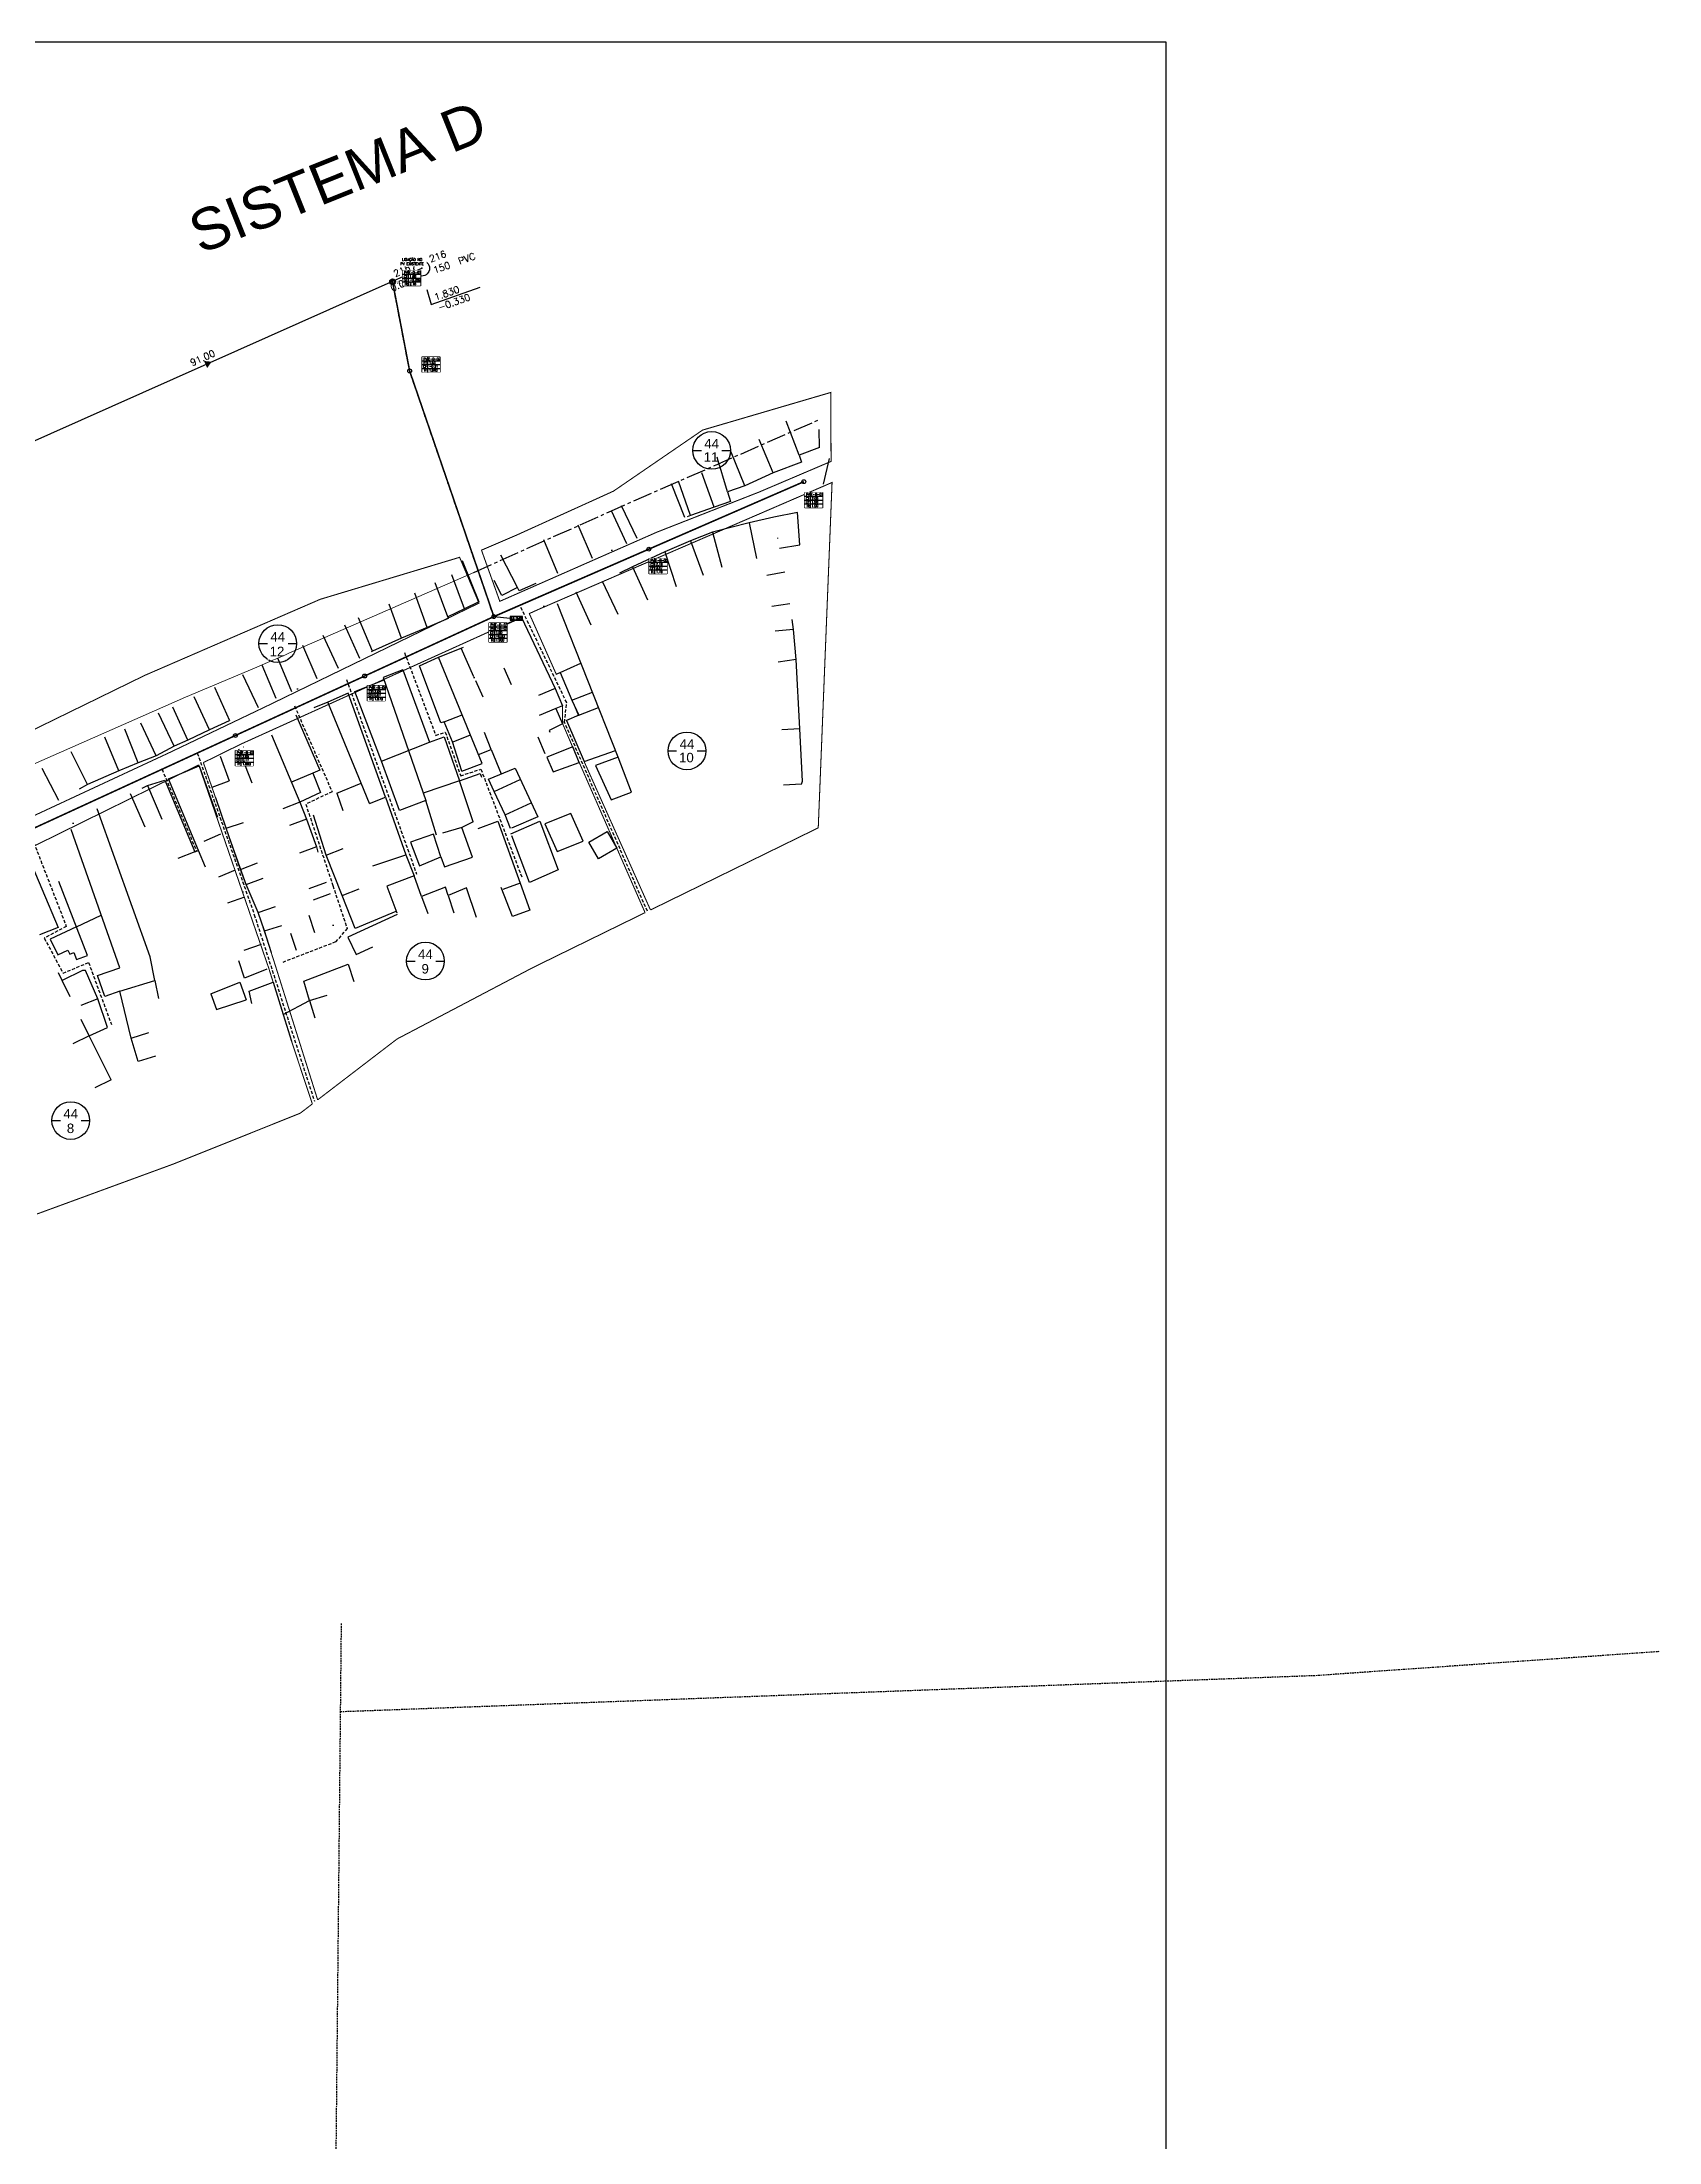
# Model space of a CAD drawing. Extents: x -160 to 364724, y -100 to 7353297.
# Drawn here: x 359591.9 to 359903.2, y 7352532 to 7352936.3 of the extents above; entities that cross this region are included whole.
import ezdxf
from ezdxf.enums import TextEntityAlignment as Align

# ---------------------------------------------------------------- set-up
doc = ezdxf.new("R2010")
doc.units = 0
doc.header["$LTSCALE"] = 5
for name, pattern in [('CENTER2', [1.125, 0.75, -0.125, 0.125, -0.125]), ('DASHDOT2', [12.7, 6.35, -3.175, 0, -3.175]), ('HIDDEN', [0.375, 0.25, -0.125]), ('HIDDEN2', [0.1875, 0.125, -0.0625])]:
    doc.linetypes.add(name, pattern=pattern)
for name, color, linetype in [('0-quadras', 6, 'Continuous'), ('Formato', 7, 'Continuous'), ('LIN - INDEFINIDO', 7, 'Continuous'), ('LIN - PV ESG', 4, 'Continuous'), ('LIN - REDE PROJETADA', 45, 'Continuous'), ('LIN-TEXTP-PV', 7, 'Continuous'), ('ortofoto', 7, 'Continuous'), ('P_Eixo', 1, 'CENTER2'), ('P_Perfil_Texto_Quadro', 2, 'Continuous'), ('QUADRAS', 6, 'Continuous'), ('T-IU-GRANDES_TUBULAÇÕES', 2, 'Continuous'), ('T-IU-PV', 2, 'Continuous')]:
    doc.layers.add(name, color=color, linetype=linetype)
doc.layers.add('LT-ALINHAMENTO-PREDIAL', color=4, linetype='DASHDOT2', lineweight=25)
doc.styles.add('C_COTA', font='romans.shx')
doc.styles.add('CARIMBO', font='arial.ttf', dxfattribs={"height": 2})
doc.styles.add('REG120', font='arial.ttf', dxfattribs={"height": 3})
doc.styles.add('SABESP', font='ROMANS.shx', dxfattribs={"height": 2})
doc.styles.get("Standard").update_dxf_attribs({"font": 'arial.ttf'})
doc.styles.add('tGStylus BT1', font='stylu.ttf', dxfattribs={"height": 0.0013})
picture_1 = doc.add_image_def('image1.tif', size_in_pixel=(14710, 13573))

# ---------------------------------------------------------------- blocks, each defined once
blk = doc.blocks.new('DGE001A')
at = {"color": 0}
blk.add_lwpolyline([(0, 0, 1.5, 0, 0), (1.3, 0, 0, 0, 0)], format="xyseb", dxfattribs=at)
blk = doc.blocks.new('DGE012A')
at = {"color": 0}
blk.add_circle((0, 0), 1.5, dxfattribs=at)
blk.add_point((0, 0), dxfattribs=at)
blk = doc.blocks.new('SIMB_PV')
at = {"color": 0, "linetype": 'Continuous'}
for radius in [0.375, 0.281]:
    blk.add_circle((0, 0), radius, dxfattribs=at)
at = {"color": 0}
blk.add_point((0, 0), dxfattribs=at)
for tag in ['desc:', 'cota:', 'pto:']:
    blk.add_attdef(tag, (0, 0), '', height=1)

msp = doc.modelspace()

# ---------------------------------------------------------------- linework, layer by layer
at = {"layer": '0-quadras', "color": 6, "linetype": 'ByBlock', "const_width": 0.2, "flags": 128}
for points in [[(359676.494, 7352838.437), (359680.026, 7352828.583), (359710.267, 7352841.897), (359730.014, 7352849.644), (359743.814, 7352855.521), (359743.751, 7352868.795), (359719.076, 7352861.554), (359701.917, 7352849.799), (359683.189, 7352841.302)], [(359454.807, 7352741.656), (359457.49, 7352732.96), (359459.39, 7352726.31), (359502.36, 7352745.15), (359523.121, 7352755.32), (359571.041, 7352778.34), (359616.141, 7352799.33), (359634.941, 7352808.31), (359676.011, 7352828.24), (359672.282, 7352837.055), (359645.439, 7352828.97), (359611.658, 7352814.328), (359566.333, 7352792.178), (359532.174, 7352773.756), (359496.921, 7352757.224), (359459.445, 7352742.773)]]:
    msp.add_lwpolyline(points, close=True, dxfattribs=at)
for points in [[(359685.655, 7352826.205), (359687.501, 7352827.04), (359744.007, 7352851.466), (359741.345, 7352784.973), (359709.041, 7352769.158)], [(359622.94, 7352797.532), (359630.101, 7352801.06), (359684.17, 7352825.532)], [(359684.17, 7352825.532), (359690.709, 7352811.822), (359692.113, 7352808.471), (359692.127, 7352805.013), (359695.333, 7352797.539), (359702.55, 7352781.075), (359707.998, 7352768.647)], [(359685.666, 7352826.319), (359690.899, 7352814.538), (359691.679, 7352814.889), (359695.16, 7352806.627), (359692.84, 7352805.656), (359696.253, 7352797.755), (359709.041, 7352769.158)], [(359563.991, 7352769.661), (359584.351, 7352778.52), (359622.042, 7352797.09)], [(359622.042, 7352797.09), (359635.546, 7352757.912), (359639.918, 7352743.91), (359643.923, 7352731.819)], [(359622.94, 7352797.532), (359627.319, 7352784.926), (359631.176, 7352774.089), (359633.487, 7352768.685), (359636.421, 7352759.67), (359644.948, 7352732.604)], [(359707.998, 7352768.647), (359686.403, 7352758.076), (359660.24, 7352744.32), (359644.948, 7352732.604)], [(359643.923, 7352731.819), (359641.582, 7352730.026), (359617.241, 7352720.275), (359590.921, 7352710.632)]]:
    msp.add_lwpolyline(points, dxfattribs=at)
at = {"layer": 'LIN - INDEFINIDO', "color": 3}
msp.add_lwpolyline([(359581.721, 7352855.66), (359664.991, 7352892.7)], dxfattribs=at)
at = {"layer": 'LIN - INDEFINIDO', "color": 1}
msp.add_lwpolyline([(359665.981, 7352888.6), (359666.811, 7352885.72), (359676.231, 7352889.07)], dxfattribs=at)
at = {"layer": 'LIN - PV ESG'}
for centre in [(359659.378, 7352890.101, 1.685), (359662.659, 7352872.944, 1.685), (359738.566, 7352851.615, 1.685), (359708.724, 7352838.632, 3.37), (359678.882, 7352825.649, 1.685), (359653.998, 7352814.202, 1.685), (359629.115, 7352802.755, 1.685)]:
    msp.add_circle(centre, 0.375, dxfattribs=at)
at = {"layer": 'LIN-TEXTP-PV', "color": 6}
msp.add_lwpolyline([(359661.339, 7352892.289), (359664.726, 7352892.289), (359664.726, 7352889.33), (359661.339, 7352889.33)], close=True, dxfattribs=at)
at = {"layer": 'LIN-TEXTP-PV', "color": 2}
for points in [[(359665.094, 7352875.64), (359668.481, 7352875.64), (359668.481, 7352872.681), (359665.094, 7352872.681)], [(359738.757, 7352849.56), (359742.145, 7352849.56), (359742.145, 7352846.601), (359738.757, 7352846.601)], [(359708.811, 7352836.857), (359712.198, 7352836.857), (359712.198, 7352833.897), (359708.811, 7352833.897)], [(359677.959, 7352824.44), (359681.346, 7352824.44), (359681.346, 7352820.74), (359677.959, 7352820.74)], [(359654.57, 7352812.37), (359657.957, 7352812.37), (359657.957, 7352809.41), (359654.57, 7352809.41)], [(359629.149, 7352799.853), (359632.536, 7352799.853), (359632.536, 7352796.893), (359629.149, 7352796.893)]]:
    msp.add_lwpolyline(points, close=True, dxfattribs=at)
at = {"layer": 'LT-ALINHAMENTO-PREDIAL', "color": 8, "flags": 128}
for points in [[(359737.641, 7352856.697), (359735.16, 7352863.242)], [(359741.586, 7352858.193), (359741.534, 7352861.656)], [(359732.658, 7352853.296), (359729.949, 7352859.751)], [(359715.662, 7352844.704), (359713.095, 7352851.216)], [(359716.749, 7352845.085), (359714.438, 7352851.692)], [(359704.488, 7352839.682), (359701.543, 7352846.032)], [(359706.444, 7352840.648), (359703.483, 7352846.991)], [(359733.905, 7352838.827), (359737.827, 7352839.431), (359737.344, 7352845.656), (359732.796, 7352844.784)], [(359738.145, 7352793.413), (359738.294, 7352793.969), (359737.813, 7352804.019), (359737.107, 7352817.408), (359736.562, 7352823.19), (359735.896, 7352828.082), (359734.903, 7352834.208), (359733.905, 7352838.827), (359732.796, 7352844.784)], [(359697.863, 7352836.805), (359695.093, 7352843.233)], [(359720.951, 7352841.9), (359722.756, 7352835.137)], [(359728.032, 7352843.674), (359729.435, 7352836.816)], [(359683.411, 7352831.218), (359680.2, 7352837.439)], [(359691.228, 7352833.968), (359688.476, 7352840.405)], [(359711.817, 7352838.087), (359713.998, 7352831.435)], [(359716.757, 7352840.222), (359719.155, 7352833.646)], [(359673.249, 7352827.144), (359670.817, 7352833.708)], [(359699.748, 7352832.455), (359702.726, 7352826.12)], [(359705.58, 7352835.243), (359708.492, 7352828.878)], [(359734.903, 7352834.208), (359731.463, 7352833.558)], [(359666.036, 7352823.571), (359663.64, 7352830.149)], [(359669.996, 7352825.595), (359667.565, 7352832.159)], [(359702.805, 7352798.59), (359690.895, 7352828.697)], [(359694.675, 7352830.434), (359697.575, 7352824.063)], [(359655.498, 7352818.977), (359652.794, 7352825.434)], [(359661.074, 7352821.476), (359658.697, 7352828.06)], [(359672.69, 7352795.87), (359670.902, 7352801.514), (359669.32, 7352805.413), (359668.695, 7352805.168), (359664.585, 7352816.18), (359668.239, 7352817.835), (359672.586, 7352819.545), (359677.093, 7352821.736), (359679.616, 7352816.071), (359675.034, 7352814.035), (359675.336, 7352813.356), (359680.813, 7352815.781), (359677.735, 7352822.526), (359684.19, 7352825.49), (359690.709, 7352811.822), (359692.113, 7352808.471), (359690.845, 7352807.94), (359692.127, 7352805.013), (359689.506, 7352803.695), (359691.058, 7352800.264), (359688.79, 7352799.223), (359682.958, 7352796.438)], [(359735.896, 7352828.082), (359732.428, 7352827.609)], [(359648.96, 7352815.629), (359646.006, 7352821.975)], [(359653.055, 7352817.578), (359650.188, 7352823.964)], [(359736.562, 7352823.19), (359733.078, 7352822.862)], [(359644.829, 7352813.631), (359642.064, 7352820.062)], [(359672.748, 7352806.756), (359668.239, 7352817.835)], [(359675.034, 7352814.035), (359672.586, 7352819.545)], [(359691.679, 7352814.889), (359695.651, 7352816.675)], [(359737.107, 7352817.408), (359733.646, 7352816.888)], [(359633.556, 7352808.103), (359630.524, 7352814.413)], [(359652.092, 7352811.197), (359657.735, 7352813.448)], [(359661.33, 7352815.391), (359657.563, 7352813.942)], [(359657.563, 7352813.942), (359665.776, 7352790.225)], [(359661.33, 7352815.391), (359666.494, 7352801.475), (359669.292, 7352802.523), (359672.265, 7352794.047), (359676.245, 7352795.412), (359679.081, 7352787.787), (359674.914, 7352786.129)], [(359675.336, 7352813.356), (359676.778, 7352810.167)], [(359680.813, 7352815.781), (359682.23, 7352812.581)], [(359619.964, 7352801.841), (359617.065, 7352808.213)], [(359624.139, 7352803.871), (359621.185, 7352810.217)], [(359628.011, 7352805.594), (359625.125, 7352811.972)], [(359654.949, 7352789.631), (359658.034, 7352790.897), (359650.8, 7352810.882), (359646.9, 7352809.186), (359641.602, 7352807.066)], [(359653.337, 7352793.549), (359646.9, 7352809.186)], [(359665.776, 7352790.225), (359660.72, 7352788.319), (359657.273, 7352797.832), (359652.092, 7352811.197)], [(359690.709, 7352811.822), (359687.481, 7352810.47)], [(359693.926, 7352809.556), (359697.852, 7352811.109)], [(359695.23, 7352806.657), (359699.021, 7352808.156)], [(359613.828, 7352798.808), (359610.869, 7352805.152)], [(359617.341, 7352800.727), (359614.291, 7352807.028)], [(359640.724, 7352806.761), (359645.359, 7352796.102), (359643.995, 7352795.497), (359645.468, 7352791.803), (359641.51, 7352789.907), (359642.771, 7352786.66), (359644.726, 7352781.323), (359646.558, 7352774.426), (359647.343, 7352772.272), (359649.513, 7352766.884), (359644.417, 7352764.79), (359644.949, 7352763.171), (359640.848, 7352761.336), (359636.421, 7352759.67), (359634.703, 7352765.121), (359633.487, 7352768.685), (359631.176, 7352774.089), (359630.106, 7352776.933), (359627.319, 7352784.926), (359624.643, 7352792.803), (359622.887, 7352797.68), (359626.055, 7352799.047), (359626.165, 7352798.752), (359629.7, 7352800.17), (359636.058, 7352802.905), (359635.512, 7352804.173), (359640.724, 7352806.761)], [(359660.002, 7352768.867), (359652.143, 7352765.596), (359649.664, 7352771.977), (359646.602, 7352779.71), (359643.527, 7352789.387), (359648.655, 7352791.622), (359641.602, 7352807.066)], [(359669.32, 7352805.413), (359672.748, 7352806.756)], [(359676.643, 7352797.362), (359672.748, 7352806.756)], [(359690.845, 7352807.94), (359687.617, 7352806.588)], [(359606.645, 7352795.967), (359603.934, 7352802.42)], [(359610.382, 7352797.46), (359607.786, 7352803.96)], [(359629.7, 7352800.17), (359632.281, 7352793.664)], [(359636.058, 7352802.905), (359641.51, 7352789.907)], [(359657.273, 7352797.832), (359666.494, 7352801.475)], [(359671.052, 7352801.514), (359674.354, 7352802.883)], [(359675.916, 7352799.116), (359678.337, 7352800.074), (359680.27, 7352795.341)], [(359678.337, 7352800.074), (359677.049, 7352803.329)], [(359688.79, 7352799.223), (359687.394, 7352802.432)], [(359695.333, 7352797.539), (359694.061, 7352800.6), (359689.091, 7352798.587)], [(359737.813, 7352804.019), (359734.317, 7352803.851)], [(359595.097, 7352790.207), (359591.888, 7352796.428)], [(359600.638, 7352793.317), (359597.509, 7352799.579)], [(359622.025, 7352780.629), (359616.251, 7352794.415), (359622.114, 7352796.882), (359626.354, 7352785.104), (359625.739, 7352784.855), (359626.259, 7352783.726), (359629.084, 7352776.828), (359630.884, 7352771.645), (359634.055, 7352762.535), (359635.546, 7352757.912), (359630.87, 7352756.034)], [(359626.165, 7352798.752), (359627.915, 7352794.045)], [(359672.69, 7352795.87), (359676.643, 7352797.362)], [(359689.091, 7352798.587), (359690.278, 7352795.783), (359695.333, 7352797.539)], [(359598.486, 7352765.938), (359593.411, 7352763.571), (359594.934, 7352760.546), (359596.865, 7352761.395), (359597.234, 7352760.649), (359597.966, 7352760.965), (359598.491, 7352759.635), (359600.656, 7352760.395), (359592.082, 7352782.291), (359597.483, 7352784.681), (359597.147, 7352785.638), (359602.899, 7352787.58), (359602.519, 7352788.646), (359608.854, 7352791.583), (359612.204, 7352793.093), (359615.504, 7352794.171), (359621.296, 7352780.343), (359622.025, 7352780.629)], [(359612.204, 7352793.093), (359614.913, 7352786.639)], [(359624.643, 7352792.803), (359627.915, 7352794.045)], [(359643.995, 7352795.497), (359639.887, 7352793.774)], [(359648.655, 7352791.622), (359653.337, 7352793.549)], [(359654.949, 7352789.631), (359653.337, 7352793.549)], [(359672.265, 7352794.047), (359665.289, 7352791.631)], [(359674.914, 7352786.129), (359672.265, 7352794.047)], [(359678.942, 7352791.957), (359683.957, 7352794.305)], [(359738.145, 7352793.413), (359734.651, 7352793.205)], [(359612.726, 7352760.143), (359602.519, 7352788.646)], [(359608.854, 7352791.583), (359611.647, 7352785.165)], [(359641.51, 7352789.907), (359638.247, 7352788.639)], [(359648.655, 7352791.622), (359649.815, 7352788.319)], [(359658.034, 7352790.897), (359661.954, 7352779.756)], [(359667.832, 7352783.573), (359665.776, 7352790.225)], [(359681.031, 7352787.451), (359686.063, 7352789.808)], [(359606.841, 7352758.023), (359597.483, 7352784.681)], [(359627.319, 7352784.926), (359630.65, 7352786.001)], [(359642.771, 7352786.66), (359639.509, 7352785.392)], [(359667.24, 7352783.736), (359662.805, 7352782.232), (359664.546, 7352777.671), (359668.696, 7352779.363), (359669.392, 7352777.44), (359674.778, 7352779.327), (359672.717, 7352785.052), (359667.344, 7352783.425)], [(359674.914, 7352786.129), (359672.717, 7352785.052)], [(359588.671, 7352780.696), (359594.989, 7352765.764), (359591.4, 7352764.359)], [(359621.296, 7352780.343), (359618.039, 7352779.062)], [(359623.377, 7352777.401), (359622.025, 7352780.629)], [(359626.259, 7352783.726), (359623.03, 7352782.374)], [(359644.726, 7352781.323), (359641.44, 7352780.119)], [(359646.602, 7352779.71), (359649.856, 7352780.999)], [(359668.696, 7352779.363), (359667.24, 7352783.736)], [(359629.084, 7352776.828), (359625.845, 7352775.502)], [(359630.106, 7352776.933), (359633.344, 7352778.261)], [(359655.562, 7352777.648), (359661.954, 7352779.756), (359663.524, 7352775.707)], [(359631.176, 7352774.089), (359634.465, 7352775.286)], [(359646.558, 7352774.426), (359643.269, 7352773.227)], [(359647.343, 7352772.272), (359644.055, 7352771.072)], [(359649.664, 7352771.977), (359652.927, 7352773.244)], [(359675.557, 7352767.715), (359673.6, 7352773.427), (359670.089, 7352771.966), (359669.578, 7352773.565), (359664.953, 7352771.769), (359663.524, 7352775.707), (359658.269, 7352773.757), (359660.282, 7352768.32)], [(359664.953, 7352771.769), (359666.148, 7352768.479)], [(359670.089, 7352771.966), (359671.155, 7352768.632)], [(359683.976, 7352774.328), (359680.606, 7352773.118)], [(359598.486, 7352765.938), (359603.278, 7352768.173)], [(359630.884, 7352771.645), (359627.577, 7352770.497)], [(359633.487, 7352768.685), (359636.8, 7352769.815)], [(359644.417, 7352764.79), (359643.323, 7352768.114)], [(359660.282, 7352768.32), (359650.759, 7352763.928), (359652.364, 7352760.573), (359655.543, 7352762.039)], [(359605.19, 7352736.454), (359600.955, 7352744.949), (359604.494, 7352746.537), (359602.634, 7352752.027), (359600.261, 7352757.519), (359599.693, 7352757.521), (359595.738, 7352755.591), (359591.4, 7352764.359)], [(359634.703, 7352765.121), (359638.042, 7352766.173)], [(359640.848, 7352761.336), (359639.754, 7352764.661)], [(359613.577, 7352755.558), (359612.726, 7352760.143)], [(359634.055, 7352762.535), (359630.749, 7352761.384)], [(359597.279, 7352752.449), (359595.738, 7352755.591)], [(359606.837, 7352753.528), (359603.94, 7352752.519), (359602.553, 7352756.525), (359606.841, 7352758.023)], [(359606.837, 7352753.528), (359613.577, 7352755.558)], [(359613.577, 7352755.558), (359614.288, 7352752.131)], [(359630.87, 7352756.034), (359629.755, 7352759.352)], [(359638.276, 7352749.02), (359643.396, 7352751.748), (359642.299, 7352755.433), (359650.824, 7352758.749), (359651.89, 7352755.415)], [(359602.634, 7352752.027), (359599.368, 7352750.77)], [(359613.74, 7352741.036), (359610.397, 7352739.998), (359609.015, 7352744.448), (359606.837, 7352753.528)], [(359624.403, 7352753.003), (359629.948, 7352755.251), (359631.152, 7352751.871)], [(359624.403, 7352753.003), (359625.443, 7352749.997), (359631.152, 7352751.871)], [(359632.266, 7352751.164), (359631.766, 7352753.538), (359636.365, 7352755.241), (359638.276, 7352749.02), (359639.918, 7352743.91)], [(359643.396, 7352751.748), (359646.751, 7352752.746)], [(359643.396, 7352751.748), (359644.395, 7352748.393)], [(359600.955, 7352744.949), (359599.414, 7352748.092)], [(359600.955, 7352744.949), (359597.823, 7352743.387)], [(359609.015, 7352744.448), (359612.47, 7352745.561)], [(359605.19, 7352736.454), (359602.058, 7352734.892)]]:
    msp.add_lwpolyline(points, dxfattribs=at)
for points in [[(359682.093, 7352784.819), (359681.031, 7352787.451), (359678.942, 7352791.957), (359677.859, 7352794.356), (359682.958, 7352796.438), (359687.337, 7352787.089)], [(359702.805, 7352798.59), (359698.48, 7352796.966), (359701.469, 7352790.363), (359705.398, 7352791.839)], [(359675.874, 7352784.853), (359675.874, 7352784.853), (359675.874, 7352784.853), (359679.655, 7352786.246), (359683.976, 7352774.328), (359685.808, 7352769.127), (359682.47, 7352767.928)], [(359682.171, 7352783.849), (359687.727, 7352786.254), (359691.288, 7352776.873), (359685.731, 7352774.468)], [(359693.723, 7352787.714), (359688.725, 7352785.723), (359691.07, 7352780.425), (359696.068, 7352782.417)], [(359697.193, 7352782.227), (359700.694, 7352784.296), (359702.55, 7352781.075), (359699.049, 7352779.006)]]:
    msp.add_lwpolyline(points, close=True, dxfattribs=at)
at = {"layer": 'P_Eixo', "color": 1, "linetype": 'HIDDEN2', "ltscale": 0.5}
for p, q in [((359649.471, 7352631.759), (359646.494, 7352333.151)), ((359837.15, 7352621.802), (359903.248, 7352626.433)), ((359649.302, 7352614.83), (359837.15, 7352621.802))]:
    msp.add_line(p, q, dxfattribs=at)
at = {"layer": 'P_Eixo', "color": 1, "linetype": 'HIDDEN', "ltscale": 0.5}
for points in [[(359678.76, 7352826.003), (359662.659, 7352872.944), (359659.378, 7352890.101)], [(359708.447, 7352768.914), (359692.477, 7352805.297), (359692.9, 7352809.073), (359683.882, 7352827.816)], [(359661.667, 7352818.705), (359667.7, 7352802.767), (359669.524, 7352803.418), (359672.488, 7352794.987), (359676.391, 7352796.263), (359684.286, 7352775.419)], [(359650.492, 7352813.532), (359664.013, 7352776.074)], [(359640.485, 7352808.455), (359647.738, 7352791.901), (359642.656, 7352789.548), (359647.882, 7352773.842), (359650.628, 7352765.59), (359648.401, 7352763.011), (359638.236, 7352759.079)], [(359614.978, 7352796.249), (359621.577, 7352780.595)], [(359621.774, 7352799.376), (359632.745, 7352768.256), (359644.325, 7352732.318)], [(359589.26, 7352784.774), (359596.545, 7352765.994), (359592.285, 7352763.731), (359595.936, 7352756.983), (359600.829, 7352759.045), (359605.225, 7352747.114)]]:
    msp.add_lwpolyline(points, dxfattribs=at)

# ---------------------------------------------------------------- block references
at = {"layer": 'LIN - INDEFINIDO', "color": 2}
for name, p, rotation in [('DGE012A', (359664.991, 7352892.7), 23.98037320600001), ('DGE001A', (359623.361, 7352874.18), 23.980748828)]:
    msp.add_blockref(name, p, dxfattribs=dict(at, rotation=rotation))

# ---------------------------------------------------------------- texts
at = {"layer": 'LIN - INDEFINIDO', "color": 1, "style": 'SABESP'}
for s, p in [('216', (359662.701, 7352892.94)), ('0.004', (359663.631, 7352890.84))]:
    msp.add_text(s, height=1.3, rotation=23.98037, dxfattribs=at).set_placement(p, align=Align.MIDDLE_RIGHT)
for s, p in [('216', (359666.491, 7352894.45)), ('150  PVC', (359667.261, 7352892.29))]:
    msp.add_text(s, height=1.3, rotation=19.57621, dxfattribs=at).set_placement(p, align=Align.MIDDLE_LEFT)
at = {"layer": 'LIN - INDEFINIDO', "color": 2, "style": 'SABESP'}
for s, p in [('1.830', (359667.451, 7352887.07)), ('-0.330', (359668.161, 7352885.08))]:
    msp.add_text(s, height=1.3, rotation=19.55405, dxfattribs=at).set_placement(p, align=Align.MIDDLE_LEFT)
at = {"layer": 'LIN - INDEFINIDO', "color": 1, "style": 'SABESP'}
msp.add_text('91.00', height=1.3, rotation=23.98037, dxfattribs=at).set_placement((359622.791, 7352875.46), align=Align.MIDDLE_CENTER)

# ---------------------------------------------------------------- next in the draw order: wipeouts: each hides what was drawn before it
for points in [[(359718.868, 7352857.367), (359722.761, 7352857.367), (359722.761, 7352860.509), (359718.868, 7352860.509)], [(359635.319, 7352820.174), (359639.212, 7352820.174), (359639.212, 7352823.316), (359635.319, 7352823.316)], [(359714.113, 7352799.512), (359718.005, 7352799.512), (359718.005, 7352802.655), (359714.113, 7352802.655)], [(359663.752, 7352759.062), (359667.644, 7352759.062), (359667.644, 7352762.204), (359663.752, 7352762.204)], [(359595.453, 7352728.349), (359599.345, 7352728.349), (359599.345, 7352731.492), (359595.453, 7352731.492)]]:
    msp.add_wipeout(points).dxf.layer = 'Formato'
at = {"color": 6}
msp.add_wipeout([(359661.339, 7352892.289), (359661.339, 7352889.33), (359664.726, 7352889.33), (359664.726, 7352892.289)], dxfattribs=at).dxf.layer = 'LIN-TEXTP-PV'
at = {"color": 2}
msp.add_wipeout([(359665.094, 7352875.64), (359665.094, 7352872.681), (359668.481, 7352872.681), (359668.481, 7352875.64)], dxfattribs=at).dxf.layer = 'LIN-TEXTP-PV'

# ---------------------------------------------------------------- next in the draw order: linework, layer by layer
at = {"layer": 'LIN-TEXTP-PV', "color": 6}
for p, q in [((359661.339, 7352891.55), (359664.726, 7352891.55)), ((359661.339, 7352890.81), (359664.726, 7352890.81)), ((359661.339, 7352890.07), (359664.726, 7352890.07)), ((359662.373, 7352892.289), (359662.373, 7352889.33))]:
    msp.add_line(p, q, dxfattribs=at)
at = {"layer": 'LIN-TEXTP-PV', "color": 2}
for p, q in [((359665.094, 7352874.901), (359668.481, 7352874.901)), ((359665.094, 7352874.161), (359668.481, 7352874.161)), ((359665.094, 7352873.421), (359668.481, 7352873.421)), ((359666.129, 7352875.64), (359666.129, 7352872.681))]:
    msp.add_line(p, q, dxfattribs=at)
at = {"layer": 'QUADRAS', "ltscale": 4}
for p, q in [((359717.19, 7352857.628), (359724.455, 7352857.628)), ((359633.64, 7352820.435), (359640.906, 7352820.435)), ((359712.434, 7352799.774), (359719.699, 7352799.774))]:
    msp.add_line(p, q, dxfattribs=at)
at = {"layer": 'QUADRAS'}
for centre in [(359720.822, 7352857.633), (359637.273, 7352820.44), (359716.067, 7352799.779)]:
    msp.add_circle(centre, 3.633, dxfattribs=at)

# ---------------------------------------------------------------- next in the draw order: texts
at = {"layer": 'LIN-TEXTP-PV', "color": 6, "style": 'C_COTA', "width": 0.7}
for s, p in [('GI:', (359661.535, 7352890.184)), ('CT:', (359661.558, 7352890.854)), ('PV', (359661.587, 7352891.647)), ('H:', (359661.721, 7352889.453)), ('E-D-01', (359662.49, 7352891.647)), ('2.16', (359662.637, 7352889.469)), ('-0.280', (359662.637, 7352890.23)), ('1.88', (359662.637, 7352890.901))]:
    msp.add_text(s, height=0.49, dxfattribs=at).set_placement(p)
at = {"layer": 'LIN-TEXTP-PV', "color": 2, "style": 'C_COTA', "width": 0.7}
for s, p in [('CF:', (359665.29, 7352873.535)), ('CT:', (359665.313, 7352874.205)), ('PV', (359665.343, 7352874.998)), ('H:', (359665.477, 7352872.804)), ('E-D-02', (359666.246, 7352874.998)), ('-0.21', (359666.393, 7352873.582)), ('1.63', (359666.393, 7352874.252)), ('1.840', (359666.393, 7352872.82))]:
    msp.add_text(s, height=0.49, dxfattribs=at).set_placement(p)

# ---------------------------------------------------------------- next in the draw order: wipeouts: each hides what was drawn before it
for points in [[(359664.586, 7352756.286), (359666.537, 7352756.286), (359666.537, 7352759.397), (359664.586, 7352759.397)], [(359596.287, 7352725.573), (359598.238, 7352725.573), (359598.238, 7352728.684), (359596.287, 7352728.684)]]:
    msp.add_wipeout(points).dxf.layer = 'Formato'

# ---------------------------------------------------------------- next in the draw order: linework, layer by layer
at = {"layer": 'QUADRAS', "ltscale": 4}
for p, q in [((359662.073, 7352759.323), (359669.338, 7352759.323)), ((359593.774, 7352728.611), (359601.04, 7352728.611))]:
    msp.add_line(p, q, dxfattribs=at)
at = {"layer": 'QUADRAS'}
for centre in [(359665.706, 7352759.328), (359597.407, 7352728.615)]:
    msp.add_circle(centre, 3.633, dxfattribs=at)

# ---------------------------------------------------------------- next in the draw order: texts
at = {"layer": 'LIN-TEXTP-PV', "color": 2, "insert": (359660.579, 7352894.623), "char_height": 0.49, "attachment_point": 1, "style": 'C_COTA', "bg_fill": 3, "box_fill_scale": 1.5, "bg_fill_color": 256, "bg_fill_transparency": 0}
msp.add_mtext_dynamic_manual_height_columns('\\pxqc;LIGAÇÃO NO PV EXISTENTE', width=5.13665, gutter_width=10, heights=[0], dxfattribs=at)

# ---------------------------------------------------------------- next in the draw order: wipeouts: each hides what was drawn before it
for points in [[(359718.868, 7352857.367), (359722.761, 7352857.367), (359722.761, 7352860.509), (359718.868, 7352860.509)], [(359635.319, 7352820.174), (359639.212, 7352820.174), (359639.212, 7352823.316), (359635.319, 7352823.316)], [(359714.113, 7352799.512), (359718.005, 7352799.512), (359718.005, 7352802.655), (359714.113, 7352802.655)]]:
    msp.add_wipeout(points).dxf.layer = 'Formato'

# ---------------------------------------------------------------- next in the draw order: texts
at = {"layer": 'Formato', "color": 3, "linetype": 'Continuous', "style": 'REG120'}
for p in [(359719.402, 7352858.95), (359635.853, 7352821.757), (359714.646, 7352801.095)]:
    msp.add_text('44', height=1.8258, dxfattribs=at).set_placement(p, align=Align.MIDDLE_LEFT)

# ---------------------------------------------------------------- next in the draw order: wipeouts: each hides what was drawn before it
for points in [[(359663.752, 7352759.062), (359667.644, 7352759.062), (359667.644, 7352762.204), (359663.752, 7352762.204)], [(359595.453, 7352728.349), (359599.345, 7352728.349), (359599.345, 7352731.492), (359595.453, 7352731.492)]]:
    msp.add_wipeout(points).dxf.layer = 'Formato'

# ---------------------------------------------------------------- next in the draw order: texts
for p in [(359664.285, 7352760.645), (359595.986, 7352729.932)]:
    msp.add_text('44', height=1.8258, dxfattribs=at).set_placement(p, align=Align.MIDDLE_LEFT)

# ---------------------------------------------------------------- next in the draw order: wipeouts: each hides what was drawn before it
for points in [[(359718.93, 7352854.776), (359722.645, 7352854.776), (359722.645, 7352857.919), (359718.93, 7352857.919)], [(359635.336, 7352817.38), (359639.039, 7352817.38), (359639.039, 7352820.491), (359635.336, 7352820.491)], [(359714.174, 7352796.922), (359717.889, 7352796.922), (359717.889, 7352800.064), (359714.174, 7352800.064)]]:
    msp.add_wipeout(points).dxf.layer = 'Formato'

# ---------------------------------------------------------------- next in the draw order: linework, layer by layer
at = {"layer": 'LT-ALINHAMENTO-PREDIAL', "color": 8, "flags": 128}
for points in [[(359741.586, 7352858.193), (359737.641, 7352856.697), (359738.142, 7352855.376), (359732.658, 7352853.296), (359727.222, 7352850.789), (359723.892, 7352849.633), (359724.439, 7352847.833), (359721.291, 7352846.69), (359716.749, 7352845.085), (359715.662, 7352844.704), (359706.444, 7352840.648), (359704.488, 7352839.682), (359697.863, 7352836.805), (359691.228, 7352833.968), (359683.73, 7352830.6), (359683.411, 7352831.218), (359680.391, 7352829.708), (359678.963, 7352832.573)], [(359727.222, 7352850.789), (359724.605, 7352857.282)], [(359721.291, 7352846.69), (359718.957, 7352853.29)], [(359723.892, 7352849.633), (359721.856, 7352856.33)], [(359732.796, 7352844.784), (359728.032, 7352843.674), (359720.951, 7352841.9), (359716.757, 7352840.222), (359711.817, 7352838.087), (359705.58, 7352835.243), (359699.748, 7352832.455), (359694.675, 7352830.434), (359690.895, 7352828.697), (359685.666, 7352826.319), (359685.651, 7352826.154), (359690.899, 7352814.538), (359691.679, 7352814.889), (359693.926, 7352809.556), (359695.23, 7352806.657), (359692.84, 7352805.656), (359696.253, 7352797.755), (359702.291, 7352799.887)], [(359636.972, 7352809.843), (359634.289, 7352816.308)], [(359639.992, 7352811.187), (359637.309, 7352817.652)]]:
    msp.add_lwpolyline(points, dxfattribs=at)
at = {"layer": 'P_Eixo', "flags": 128}
msp.add_lwpolyline([(359674.991, 7352834.134), (359701.543, 7352846.032), (359741.282, 7352863.469)], dxfattribs=at)

# ---------------------------------------------------------------- next in the draw order: texts
at = {"layer": 'Formato', "color": 3, "linetype": 'Continuous', "style": 'REG120'}
for s, p in [('11', (359719.291, 7352856.359)), ('12', (359635.697, 7352818.931)), ('10', (359714.535, 7352798.505))]:
    msp.add_text(s, height=1.8258, dxfattribs=at).set_placement(p, align=Align.MIDDLE_LEFT)

# ---------------------------------------------------------------- next in the draw order: wipeouts: each hides what was drawn before it
for points in [[(359664.404, 7352756.254), (359666.888, 7352756.254), (359666.888, 7352759.397), (359664.404, 7352759.397)], [(359596.106, 7352725.542), (359598.589, 7352725.542), (359598.589, 7352728.684), (359596.106, 7352728.684)]]:
    msp.add_wipeout(points).dxf.layer = 'Formato'

# ---------------------------------------------------------------- next in the draw order: linework, layer by layer
at = {"layer": 'LT-ALINHAMENTO-PREDIAL', "color": 8, "flags": 128}
msp.add_lwpolyline([(359672.763, 7352836.472), (359675.973, 7352828.469), (359673.249, 7352827.144), (359669.996, 7352825.595), (359670.111, 7352825.285), (359666.036, 7352823.571), (359661.074, 7352821.476), (359655.498, 7352818.977), (359653.055, 7352817.578), (359648.96, 7352815.629), (359644.829, 7352813.631), (359639.992, 7352811.187), (359640.243, 7352810.578), (359637.26, 7352809.148), (359636.972, 7352809.843), (359633.556, 7352808.103), (359628.011, 7352805.594), (359624.139, 7352803.871), (359619.964, 7352801.841), (359617.341, 7352800.727), (359613.828, 7352798.808), (359610.382, 7352797.46), (359606.645, 7352795.967), (359600.638, 7352793.317), (359595.097, 7352790.207), (359589.861, 7352787.736), (359581.936, 7352783.723), (359578.561, 7352782.352), (359575.562, 7352780.759), (359571.774, 7352779.237), (359568.28, 7352777.439), (359567.858, 7352778.167), (359561.767, 7352774.634), (359556.998, 7352772.65), (359557.488, 7352771.433), (359552.108, 7352769.862), (359543.82, 7352766.58), (359536.072, 7352762.925), (359531.902, 7352761.034), (359528.91, 7352759.404), (359522.946, 7352756.213), (359518.061, 7352753.745), (359515.772, 7352752.69), (359515.586, 7352753.075), (359509.152, 7352749.389)], dxfattribs=at)
at = {"layer": 'P_Eixo', "color": 1, "linetype": 'ByBlock', "ltscale": 0.5}
msp.add_lwpolyline([(359312.186, 7352819.263), (359334.838, 7352775.11), (359357.064, 7352730.741), (359368.779, 7352708.937), (359379.344, 7352697.014), (359392.264, 7352694.879), (359415.215, 7352702.054), (359439.69, 7352714.582), (359458.938, 7352723.574), (359493.259, 7352738.301), (359512.657, 7352747.861), (359538.647, 7352760.154), (359583.353, 7352781.695), (359628.774, 7352802.598), (359678.541, 7352825.492), (359738.222, 7352851.466)], dxfattribs=at)
at = {"layer": 'P_Eixo', "linetype": 'ByBlock', "lineweight": 20, "flags": 128}
msp.add_lwpolyline([(359674.991, 7352834.134), (359632.784, 7352815.731), (359619.507, 7352810.14), (359585.861, 7352795.299), (359491.978, 7352747.87), (359470.915, 7352740.893), (359456.427, 7352733.18), (359418.626, 7352716.757), (359401.292, 7352710.879), (359392.234, 7352707.949), (359380.539, 7352712.792), (359374.078, 7352722.8), (359364.009, 7352738.577), (359330.787, 7352813.076)], dxfattribs=at)

# ---------------------------------------------------------------- next in the draw order: texts
at = {"layer": 'Formato', "color": 3, "linetype": 'Continuous', "style": 'REG120'}
for s, p in [('9', (359664.947, 7352757.837)), ('8', (359596.649, 7352727.125))]:
    msp.add_text(s, height=1.826, dxfattribs=at).set_placement(p, align=Align.MIDDLE_LEFT)

# ---------------------------------------------------------------- next in the draw order: wipeouts: each hides what was drawn before it
at = {"color": 2}
for points in [[(359738.757, 7352849.56), (359738.757, 7352846.601), (359742.145, 7352846.601), (359742.145, 7352849.56)], [(359708.811, 7352836.857), (359708.811, 7352833.897), (359712.198, 7352833.897), (359712.198, 7352836.857)], [(359677.959, 7352824.44), (359677.959, 7352820.74), (359681.346, 7352820.74), (359681.346, 7352824.44)], [(359654.57, 7352812.37), (359654.57, 7352809.41), (359657.957, 7352809.41), (359657.957, 7352812.37)], [(359629.149, 7352799.853), (359629.149, 7352796.893), (359632.536, 7352796.893), (359632.536, 7352799.853)]]:
    msp.add_wipeout(points, dxfattribs=at).dxf.layer = 'LIN-TEXTP-PV'

# ---------------------------------------------------------------- next in the draw order: linework, layer by layer
at = {"layer": 'LIN - REDE PROJETADA', "color": 1, "linetype": 'Continuous', "ltscale": 3, "const_width": 0.3, "elevation": 1.685, "flags": 128}
msp.add_lwpolyline([(359678.882, 7352825.649), (359662.659, 7352872.944), (359659.378, 7352890.101)], dxfattribs=at)
at = {"layer": 'LIN - REDE PROJETADA', "color": 1, "linetype": 'Continuous', "ltscale": 3, "flags": 128}
msp.add_lwpolyline([(359290.636, 7352823.7, 0.3, 0.3, 0), (359312.015, 7352819.597, 0.3, 0.3, 0), (359334.838, 7352775.11, 0.3, 0.3, 0), (359357.232, 7352730.405, 0.3, 0.3, 0), (359368.956, 7352708.607, 0.3, 0.3, 0), (359379.344, 7352697.014, 0.3, 0.3, 0), (359392.634, 7352694.818, 0.3, 0.3, 0), (359415.572, 7352702.169, 0.3, 0.3, 0), (359440.029, 7352714.742, 0.3, 0.3, 0), (359458.938, 7352723.574, 0.3, 0.3, 0), (359493.603, 7352738.451, 0.3, 0.3, 0), (359512.657, 7352747.861, 0.3, 0.3, 0), (359538.647, 7352760.154, 0.3, 0.3, 0), (359583.691, 7352781.858, 0.3, 0.3, 0), (359629.115, 7352802.755, 0.3, 0.3, 0), (359653.998, 7352814.202, 0.3, 0.3, 0), (359678.882, 7352825.649, 0.3, 0.3, 0), (359708.724, 7352838.632, 0.3, 0.3, 0), (359738.566, 7352851.615, 0, 0, 0)], format="xyseb", dxfattribs=at)
at = {"layer": 'LIN-TEXTP-PV', "color": 2}
for p, q in [((359738.757, 7352848.82), (359742.145, 7352848.82)), ((359739.792, 7352849.56), (359739.792, 7352846.601)), ((359738.757, 7352848.08), (359742.145, 7352848.08)), ((359738.757, 7352847.34), (359742.145, 7352847.34)), ((359709.845, 7352836.857), (359709.845, 7352833.897)), ((359708.811, 7352836.117), (359712.198, 7352836.117)), ((359708.811, 7352835.377), (359712.198, 7352835.377)), ((359708.811, 7352834.637), (359712.198, 7352834.637)), ((359678.994, 7352824.44), (359678.994, 7352820.74)), ((359677.959, 7352823.7), (359681.346, 7352823.7)), ((359677.959, 7352822.96), (359681.346, 7352822.96)), ((359677.959, 7352822.22), (359681.346, 7352822.22)), ((359677.959, 7352821.48), (359681.346, 7352821.48)), ((359655.605, 7352812.37), (359655.605, 7352809.41)), ((359654.57, 7352811.63), (359657.957, 7352811.63)), ((359654.57, 7352810.89), (359657.957, 7352810.89)), ((359654.57, 7352810.15), (359657.957, 7352810.15)), ((359629.149, 7352799.113), (359632.536, 7352799.113)), ((359629.149, 7352798.373), (359632.536, 7352798.373)), ((359629.149, 7352797.633), (359632.536, 7352797.633)), ((359630.184, 7352799.853), (359630.184, 7352796.893))]:
    msp.add_line(p, q, dxfattribs=at)
msp.add_lwpolyline([(359678.882, 7352825.649), (359681.999, 7352825.334), (359681.999, 7352825.334)], dxfattribs=at)
msp.add_lwpolyline([(359681.999, 7352824.981), (359684.417, 7352824.981), (359684.417, 7352825.688), (359681.999, 7352825.688)], close=True, dxfattribs=at)
at = {"layer": 'T-IU-GRANDES_TUBULAÇÕES', "flags": 128}
msp.add_lwpolyline([(359742.361, 7352851.131), (359743.488, 7352856.055)], dxfattribs=at)

# ---------------------------------------------------------------- next in the draw order: texts
at = {"layer": 'LIN-TEXTP-PV', "color": 2, "style": 'C_COTA', "width": 0.7}
for s, p in [('CT:', (359738.977, 7352848.125)), ('PV', (359739.006, 7352848.918)), ('E-B-01', (359739.909, 7352848.918)), ('2.08', (359740.056, 7352848.172)), ('CF:', (359738.954, 7352847.455)), ('H:', (359739.14, 7352846.724)), ('1.08', (359740.056, 7352847.501)), ('1.00', (359740.056, 7352846.74)), ('PV', (359709.059, 7352836.215)), ('E-B-02', (359709.962, 7352836.215)), ('CF:', (359709.007, 7352834.751)), ('CT:', (359709.03, 7352835.422)), ('H:', (359709.193, 7352834.021)), ('2.16', (359710.109, 7352835.468)), ('0.97', (359710.109, 7352834.798)), ('1.19', (359710.109, 7352834.037)), ('PV', (359678.208, 7352823.798)), ('E-D-03', (359679.111, 7352823.798)), ('GI:', (359682.206, 7352825.086)), ('0.85', (359683.129, 7352825.086)), ('CF:', (359678.155, 7352821.594)), ('CT:', (359678.179, 7352822.265)), ('PV', (359678.208, 7352823.058)), ('H:', (359678.342, 7352820.864)), ('E-B-03', (359679.111, 7352823.058)), ('-0,03', (359679.258, 7352821.641)), ('1.90', (359679.258, 7352822.311)), ('1.900', (359679.258, 7352820.88)), ('PV', (359654.819, 7352811.728)), ('E-B-04', (359655.722, 7352811.728)), ('CF:', (359654.766, 7352810.264)), ('CT:', (359654.789, 7352810.935)), ('H:', (359654.953, 7352809.534)), ('2.04', (359655.869, 7352810.981)), ('0.07', (359655.869, 7352810.311)), ('1.970', (359655.869, 7352809.55)), ('CF:', (359629.345, 7352797.747)), ('CT:', (359629.368, 7352798.418)), ('PV', (359629.398, 7352799.211)), ('H:', (359629.532, 7352797.017)), ('E-B-05', (359630.3, 7352799.211)), ('2.05', (359630.447, 7352798.464)), ('0.17', (359630.447, 7352797.794)), ('1.880', (359630.447, 7352797.033))]:
    msp.add_text(s, height=0.49, dxfattribs=at).set_placement(p)

# ---------------------------------------------------------------- next in the draw order: texts
at = {"layer": 'P_Perfil_Texto_Quadro', "color": 3, "linetype": 'Continuous', "lineweight": -3, "insert": (359648.805, 7352910.251), "char_height": 8, "width": 60.88263, "attachment_point": 5, "rotation": 21.84953, "style": 'CARIMBO', "bg_fill": 3, "box_fill_scale": 1.5, "bg_fill_color": 256, "bg_fill_transparency": 0}
msp.add_mtext('SISTEMA D', dxfattribs=at)

# ---------------------------------------------------------------- next in the draw order: block references
at = {"layer": 'T-IU-PV', "color": 7}
ref = msp.add_blockref('SIMB_PV', (359659.378, 7352890.101), dxfattribs=dict(at, xscale=1.5, yscale=1.5, zscale=1.5))
ref.add_attrib('DESC', 'PV', (359660.235, 7352890.086, 1.98), dxfattribs={"layer": '0', "color": 7, "height": 0.325, "style": 'tGStylus BT1'})
ref.add_attrib('COTA', '1,98', (359660.188, 7352889.692, 1.98), dxfattribs={"layer": '0', "color": 7, "height": 0.325, "style": 'tGStylus BT1'})

# ---------------------------------------------------------------- next in the draw order: pictures from other files: only their frames are drawn
image = msp.add_image(picture_1, insert=(359073.892, 7352258.636), size_in_units=(734.398, 677.634), dxfattribs=dict(fade=70))
image.dxf.flags = 14
at = {"layer": 'ortofoto'}
image = msp.add_image(picture_1, insert=(359073.892, 7352258.636), size_in_units=(734.398, 677.634), dxfattribs=dict(at, fade=29))
image.dxf.flags = 14

doc.saveas('drawing.dxf')
